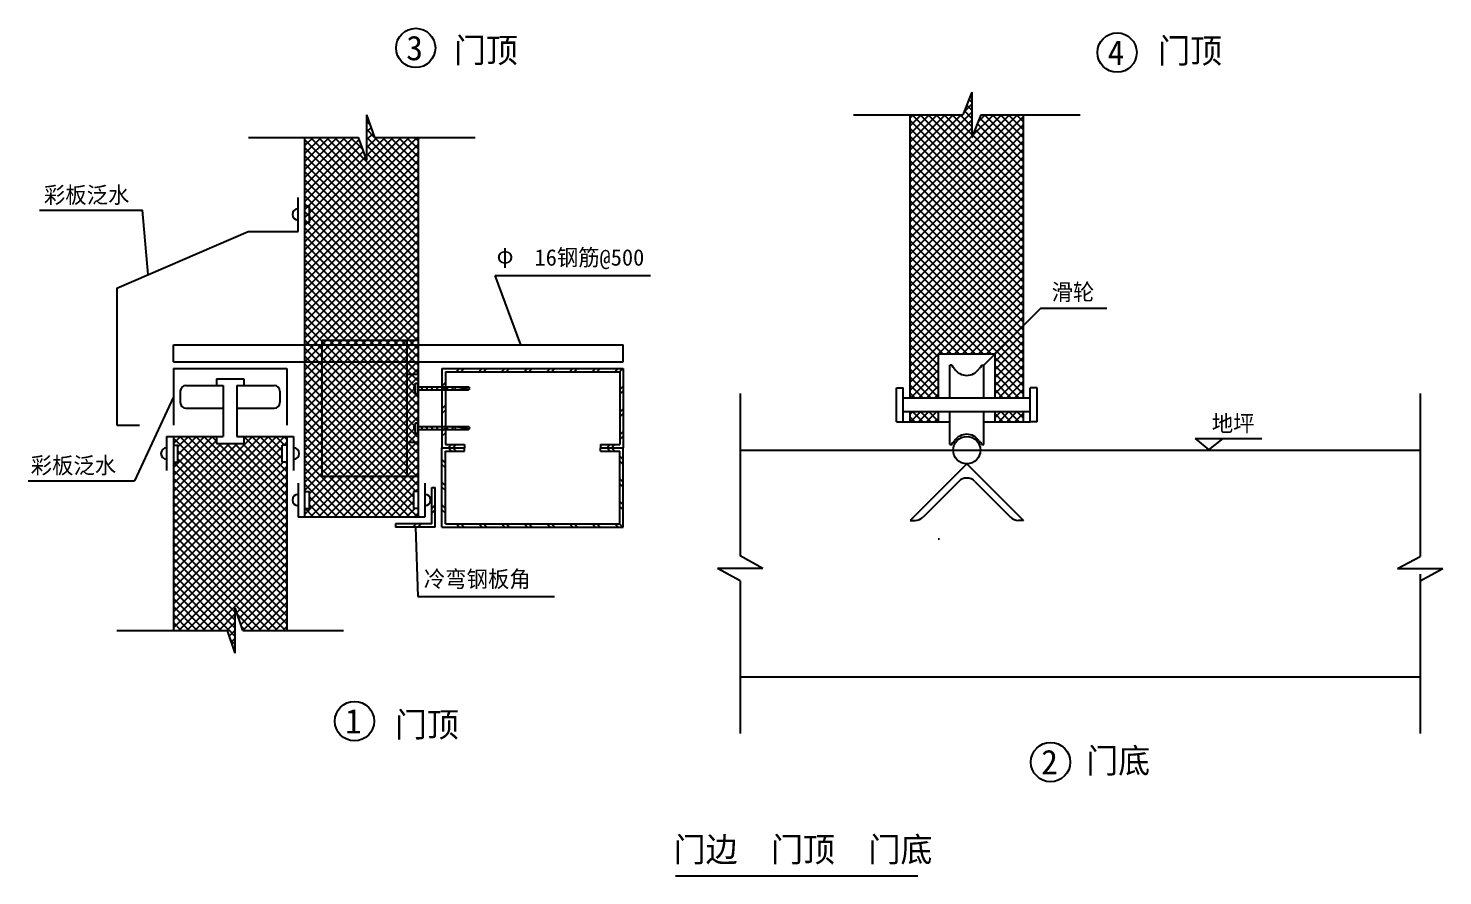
# Model space of a CAD drawing. Header units: metres. Extents: x 1643 to 14380, y 862 to 17986.
# Drawn here: x 1898 to 14380, y 862 to 8340 of the extents above; entities that cross this region are included whole.
import ezdxf

# ---------------------------------------------------------------- set-up
doc = ezdxf.new("R2010")
doc.units = ezdxf.units.M
for name, color, linetype in [('1', 2, 'Continuous'), ('2', 3, 'Continuous'), ('4', 5, 'Continuous'), ('5', 6, 'Continuous')]:
    doc.layers.add(name, color=color, linetype=linetype)

msp = doc.modelspace()

# ---------------------------------------------------------------- hatches: boundary and pattern name
at = {"layer": '5'}
h = msp.add_hatch(dxfattribs=at)
h.set_pattern_fill('AR-CONC', scale=150)
h.paths.add_polyline_path([(14180.47, 3522.95), (14380.47, 3572.95), (13980.47, 3572.95), (14180.47, 3622.95), (14180.47, 4617.28), (10300.47, 4617.28, -0.41), (10180.47, 4497.28), (10680.47, 3997.28), (10637.04, 3997.28, -0.2), (10566.33, 4026.57), (10251.18, 4341.72, 0.41), (10109.76, 4341.72), (9794.61, 4026.57, -0.2), (9723.9, 3997.28), (9680.47, 3997.28), (10180.47, 4497.28, -0.41), (10060.47, 4617.28), (8180.47, 4617.28), (8180.47, 3622.95), (8380.47, 3572.95), (7980.47, 3572.95), (8180.47, 3522.95), (8180.47, 2617.28), (14180.47, 2617.28)])

# ---------------------------------------------------------------- linework, layer by layer
for p, q in [((4339.28, 5547.4), (5339.28, 5547.4)), ((4489.28, 5587.4), (4489.28, 4387.4)), ((4489.28, 5587.4), (5339.28, 5587.4)), ((5239.28, 5587.4), (5239.28, 4387.4)), ((4339.28, 5397.4), (5339.28, 5397.4)), ((5239.28, 5287.4), (5339.28, 5287.4)), ((5239.28, 4687.4), (5339.28, 4687.4)), ((4489.28, 4387.4), (5339.28, 4387.4)), ((7608.58, 862.32), (9747.44, 862.32))]:
    msp.add_line(p, q)
at = {"layer": '1'}
for p, q in [((9680.47, 5077.28), (9680.47, 7577.28)), ((10680.47, 5077.28), (10680.47, 7577.28)), ((4339.28, 4027.4), (4339.28, 7377.4)), ((5339.28, 7377.4), (5339.28, 4027.4)), ((4279.28, 6547.4), (4279.28, 6847.4)), ((2679.28, 6047.4), (3839.28, 6547.4)), ((3839.28, 6547.4), (4279.28, 6547.4)), ((2679.28, 6047.4), (2679.28, 4837.4)), ((3179.28, 5337.4), (3179.28, 4837.4)), ((3179.28, 5337.4), (4179.28, 5337.4)), ((4179.28, 5337.4), (4179.28, 4837.4)), ((9560.47, 4867.28), (9560.47, 5167.28)), ((9620.47, 4867.28), (9620.47, 5167.28)), ((10740.47, 4867.28), (10740.47, 5167.28)), ((9680.47, 4867.28), (9680.47, 4957.28)), ((10680.47, 4867.28), (10680.47, 4957.28)), ((2679.28, 4837.4), (2879.28, 4837.4)), ((9620.47, 4867.28), (10030.47, 4867.28)), ((10330.47, 4867.28), (10740.47, 4867.28)), ((3119.28, 4737.4), (3619.28, 4737.4)), ((3119.28, 4737.4), (3119.28, 4437.4)), ((3179.28, 4737.4), (3179.28, 3027.4)), ((3739.28, 4737.4), (4239.28, 4737.4)), ((4179.28, 4737.4), (4179.28, 3027.4)), ((4239.28, 4737.4), (4239.28, 4437.4)), ((4279.28, 4327.4), (4279.28, 4027.4)), ((5399.28, 4327.4), (5399.28, 4027.4)), ((5399.28, 4027.4), (4279.28, 4027.4))]:
    msp.add_line(p, q, dxfattribs=at)
at = {"layer": '2'}
for p, q in [((10226.24, 7777.28), (10146.26, 7577.28)), ((10226.24, 7777.28), (10226.24, 7377.28)), ((4957.44, 7377.4), (4886.44, 7577.4)), ((4886.44, 7177.4), (4886.44, 7577.4)), ((9181.92, 7577.28), (10146.26, 7577.28)), ((10305.02, 7577.28), (10226.24, 7377.28)), ((10305.02, 7577.28), (11181.92, 7577.28)), ((10305.02, 7577.28), (11181.92, 7577.28)), ((3842.11, 7377.4), (4813.54, 7377.4)), ((4886.44, 7177.4), (4813.54, 7377.4)), ((4957.44, 7377.4), (5842.11, 7377.4)), ((4957.44, 7377.4), (5842.11, 7377.4)), ((4339.28, 6772.4), (4379.28, 6772.4)), ((4379.28, 6622.4), (4379.28, 6772.4)), ((1996.63, 6734.29), (2905.52, 6734.29)), ((2957.12, 6167.16), (2905.52, 6734.29)), ((4339.28, 6622.4), (4379.28, 6622.4)), ((6018.1, 6157.34), (7390.8, 6157.34)), ((6244.28, 5547.4), (6018.1, 6157.34)), ((10830.47, 5867.28), (10330.47, 5367.28)), ((11416.63, 5867.28), (10830.47, 5867.28)), ((3179.28, 5397.4), (3179.28, 5547.4)), ((3179.28, 5547.4), (4339.28, 5547.4)), ((5339.28, 5547.4), (7149.28, 5547.4)), ((7149.28, 5397.4), (7149.28, 5547.4)), ((3179.28, 5397.4), (4339.28, 5397.4)), ((5339.28, 5397.4), (7149.28, 5397.4)), ((9930.47, 5077.28), (9930.47, 5467.28)), ((9930.47, 5467.28), (10430.47, 5467.28)), ((10030.47, 5077.28), (10030.47, 5367.28)), ((10050.47, 5367.28), (10030.47, 5367.28)), ((10050.47, 5367.28), (10050.47, 5353.25)), ((10310.47, 5367.28), (10330.47, 5367.28)), ((10310.47, 5353.25), (10310.47, 5367.28)), ((10330.47, 5077.28), (10330.47, 5367.28)), ((10430.47, 5077.28), (10430.47, 5467.28)), ((3559.28, 5247.4), (3799.28, 5247.4)), ((3559.28, 5247.4), (3559.28, 5187.4)), ((3799.28, 5247.4), (3799.28, 5187.4)), ((10030.47, 5357.28), (10030.8, 5357.28)), ((10330.47, 5357.28), (10330.13, 5357.28)), ((3239.28, 5137.4), (3239.28, 5037.4)), ((3289.28, 5187.4), (3619.28, 5187.4)), ((3619.28, 5187.4), (3619.28, 4737.4)), ((3739.28, 5187.4), (3739.28, 4737.4)), ((3739.28, 5187.4), (4069.28, 5187.4)), ((4119.28, 5137.4), (4119.28, 5037.4)), ((9560.47, 5167.28), (9620.47, 5167.28)), ((10800.47, 5167.28), (10740.47, 5167.28)), ((10800.47, 4867.28), (10800.47, 5167.28)), ((3179.28, 5087.4), (2837.02, 4347.96)), ((8180.47, 5117.28), (8180.47, 3684.9)), ((10740.47, 5077.28), (9620.47, 5077.28)), ((14180.47, 5117.28), (14180.47, 3677.94)), ((3289.28, 4987.4), (3619.28, 4987.4)), ((3739.28, 4987.4), (4069.28, 4987.4)), ((9620.47, 4957.28), (10740.47, 4957.28)), ((9930.47, 4867.28), (9930.47, 4957.28)), ((10030.47, 4667.28), (10030.47, 4957.28)), ((10330.47, 4667.28), (10330.47, 4957.28)), ((10430.47, 4867.28), (10430.47, 4957.28)), ((9560.47, 4867.28), (9620.47, 4867.28)), ((10800.47, 4867.28), (10740.47, 4867.28)), ((3179.28, 4662.4), (3219.28, 4662.4)), ((3219.28, 4512.4), (3219.28, 4662.4)), ((3559.28, 4737.4), (3559.28, 4677.4)), ((3559.28, 4677.4), (3799.28, 4677.4)), ((3799.28, 4737.4), (3799.28, 4677.4)), ((4139.28, 4512.4), (4139.28, 4662.4)), ((4179.28, 4662.4), (4139.28, 4662.4)), ((10030.47, 4677.28), (10030.8, 4677.28)), ((10030.47, 4667.28), (10050.47, 4667.28)), ((10050.47, 4667.28), (10050.47, 4681.31)), ((10310.47, 4667.28), (10310.47, 4681.31)), ((10310.47, 4667.28), (10330.47, 4667.28)), ((10330.47, 4677.28), (10330.13, 4677.28)), ((12195.42, 4720.17), (12784.91, 4720.17)), ((12195.42, 4720.17), (12316.51, 4620.43)), ((12316.51, 4620.43), (12441.84, 4720.17)), ((3179.28, 4512.4), (3219.28, 4512.4)), ((4179.28, 4512.4), (4139.28, 4512.4)), ((8180.47, 4617.28), (14180.47, 4617.28)), ((10180.47, 4497.28), (9680.47, 3997.28)), ((10180.47, 4497.28), (10680.47, 3997.28)), ((1898.43, 4347.96), (2837.02, 4347.96)), ((4339.28, 4252.4), (4379.28, 4252.4)), ((4379.28, 4102.4), (4379.28, 4252.4)), ((5299.28, 4252.4), (5299.28, 4102.4)), ((5339.28, 4252.4), (5299.28, 4252.4)), ((10109.76, 4341.72), (9794.61, 4026.57)), ((10251.18, 4341.72), (10566.33, 4026.57)), ((4339.28, 4102.4), (4379.28, 4102.4)), ((5339.28, 4102.4), (5299.28, 4102.4)), ((9680.47, 3997.28), (9723.9, 3997.28)), ((10680.47, 3997.28), (10637.04, 3997.28)), ((5314.28, 3937.4), (5336.04, 3327.4)), ((8380.47, 3572.95), (8180.47, 3684.9)), ((13980.47, 3572.95), (14180.47, 3677.94)), ((8180.47, 3464.92), (7980.47, 3572.95)), ((8380.47, 3572.95), (7980.47, 3572.95)), ((13980.47, 3572.95), (14380.47, 3572.95)), ((14180.47, 3462.87), (14380.47, 3572.95)), ((14180.47, 3522.95), (14180.47, 2617.28)), ((8180.47, 3464.92), (8180.47, 2617.28)), ((8180.47, 3464.92), (8180.47, 2117.28)), ((14180.47, 3462.87), (14180.47, 2117.28)), ((5336.04, 3327.4), (6542.51, 3327.4)), ((3725.05, 2827.4), (3725.05, 3227.4)), ((3792.1, 3027.4), (3725.05, 3227.4)), ((2680.73, 3027.4), (3654.97, 3027.4)), ((3725.05, 2827.4), (3654.97, 3027.4)), ((3792.1, 3027.4), (4680.73, 3027.4)), ((3792.1, 3027.4), (4680.73, 3027.4)), ((8180.47, 2617.28), (14180.47, 2617.28))]:
    msp.add_line(p, q, dxfattribs=at)
msp.add_circle((10180.47, 4617.28), 120, dxfattribs=at)
for centre, radius, start, end in [((4279.28, 6697.4), 50, 90, 270), ((10030.8, 5307.28), 50, 33.75, 66.84), ((10180.47, 5407.28), 130, 213.75, 326.25), ((10330.13, 5307.28), 50, 113.16, 146.25), ((3289.28, 5137.4), 50, 90, 180), ((4069.28, 5137.4), 50, 0, 90), ((3289.28, 5037.4), 50, 180, 270), ((4069.28, 5037.4), 50, 270, 0), ((10180.47, 4627.28), 130, 33.75, 146.25), ((3119.28, 4587.4), 50, 90, 270), ((4239.28, 4587.4), 50, 270, 90), ((10030.8, 4727.28), 50, 293.16, 326.25), ((10330.13, 4727.28), 50, 213.75, 246.84), ((10180.47, 4271.01), 100, 45, 135), ((4279.28, 4177.4), 50, 90, 270), ((5399.28, 4177.4), 50, 270, 90), ((9723.9, 4097.28), 100, 270, 315), ((10637.04, 4097.28), 100, 225, 270)]:
    msp.add_arc(centre, radius, start, end, dxfattribs=at)
at = {"layer": '4'}
for centre in [(5317.08, 8166.05), (11506.54, 8125.35), (4776.85, 2226.58), (10920.1, 1865.13)]:
    msp.add_circle(centre, 173.61, dxfattribs=at)
at = {"layer": '5'}
for p, q in [((10204.95, 7720.91), (10226.24, 7742.21)), ((10226.24, 7757.21), (10222.23, 7761.22)), ((10157.2, 7602.46), (10226.24, 7671.49)), ((10226.24, 7615.78), (10180.07, 7661.96)), ((10226.24, 7686.49), (10200.41, 7712.33)), ((4886.44, 7569.62), (4887.99, 7571.18)), ((4886.44, 7498.91), (4907.23, 7519.71)), ((4920.35, 7482.45), (4886.44, 7516.36)), ((9680.47, 7055.01), (10226.24, 7600.78)), ((9680.47, 7549.98), (9707.77, 7577.28)), ((9680.47, 7479.27), (9778.48, 7577.28)), ((9680.47, 7408.56), (9849.19, 7577.28)), ((9680.47, 7337.85), (9919.9, 7577.28)), ((9680.47, 7267.14), (9990.61, 7577.28)), ((9680.47, 7196.43), (10061.32, 7577.28)), ((9680.47, 7125.72), (10132.03, 7577.28)), ((9680.47, 6772.17), (10485.58, 7577.28)), ((9680.47, 6701.46), (10556.29, 7577.28)), ((9680.47, 6630.74), (10627, 7577.28)), ((9680.47, 6560.03), (10680.47, 7560.03)), ((9680.47, 6984.3), (10226.24, 7530.07)), ((10680.47, 6525.16), (9680.47, 7525.16)), ((9680.47, 6489.32), (10680.47, 7489.32)), ((10680.47, 6595.87), (9699.06, 7577.28)), ((10680.47, 6666.58), (9769.77, 7577.28)), ((10680.47, 6737.3), (9840.48, 7577.28)), ((10680.47, 6808.01), (9911.19, 7577.28)), ((10680.47, 6878.72), (9981.9, 7577.28)), ((10226.24, 7403.65), (10052.62, 7577.28)), ((10226.24, 7474.36), (10123.33, 7577.28)), ((10226.24, 7545.07), (10160.81, 7610.51)), ((10234.93, 7397.34), (10414.87, 7577.28)), ((10680.47, 7090.85), (10274.48, 7496.84)), ((10281.16, 7514.28), (10344.16, 7577.28)), ((10680.47, 7161.56), (10295.84, 7546.19)), ((10680.47, 7232.27), (10335.46, 7577.28)), ((10680.47, 7302.98), (10406.17, 7577.28)), ((10680.47, 7373.69), (10476.88, 7577.28)), ((10680.47, 7444.4), (10547.59, 7577.28)), ((10680.47, 7515.11), (10618.3, 7577.28)), ((4339.28, 7376.01), (4340.66, 7377.4)), ((4339.28, 7305.3), (4411.37, 7377.4)), ((4339.28, 7234.59), (4482.09, 7377.4)), ((4339.28, 7163.88), (4552.8, 7377.4)), ((4339.28, 7093.17), (4623.51, 7377.4)), ((4339.28, 7022.46), (4694.22, 7377.4)), ((4339.28, 6951.75), (4764.93, 7377.4)), ((4339.28, 6598.2), (5118.48, 7377.4)), ((4339.28, 6527.49), (5189.19, 7377.4)), ((4339.28, 6456.77), (5259.9, 7377.4)), ((4339.28, 6386.06), (5330.61, 7377.4)), ((5339.28, 6427.13), (4389, 7377.4)), ((5339.28, 6497.84), (4459.71, 7377.4)), ((5339.28, 6568.55), (4530.42, 7377.4)), ((5339.28, 6639.26), (4601.13, 7377.4)), ((5339.28, 6709.97), (4671.84, 7377.4)), ((4852.39, 7267.57), (4742.56, 7377.4)), ((4886.44, 7428.2), (4925.88, 7467.64)), ((4954.69, 7377.4), (4886.44, 7445.65)), ((4886.44, 7357.49), (4943.79, 7414.84)), ((4886.44, 7286.78), (4977.06, 7377.4)), ((4886.44, 7216.07), (5047.77, 7377.4)), ((5339.28, 6922.1), (4886.44, 7374.94)), ((5339.28, 6992.81), (4954.69, 7377.4)), ((5339.28, 7063.52), (5025.4, 7377.4)), ((5339.28, 7134.23), (5096.11, 7377.4)), ((5339.28, 7204.95), (5166.82, 7377.4)), ((5339.28, 7275.66), (5237.53, 7377.4)), ((5339.28, 7346.37), (5308.24, 7377.4)), ((9680.47, 6913.59), (10226.24, 7459.36)), ((10680.47, 6454.45), (9680.47, 7454.45)), ((9680.47, 6418.61), (10680.47, 7418.61)), ((9680.47, 6842.88), (10226.24, 7388.65)), ((10680.47, 6383.74), (9680.47, 7383.74)), ((10680.47, 6949.43), (10234.65, 7395.25)), ((10680.47, 7020.14), (10255.23, 7445.38)), ((4339.28, 6881.04), (4818.05, 7359.81)), ((5339.28, 6356.42), (4339.28, 7356.42)), ((4339.28, 6315.35), (5339.28, 7315.35)), ((4339.28, 6810.33), (4837.44, 7308.49)), ((5339.28, 6285.71), (4339.28, 7285.71)), ((4339.28, 6739.62), (4856.05, 7256.39)), ((4339.28, 6244.64), (5339.28, 7244.64)), ((5339.28, 6851.39), (4886.44, 7304.23)), ((9680.47, 6347.9), (10680.47, 7347.9)), ((10680.47, 6313.03), (9680.47, 7313.03)), ((9680.47, 6277.19), (10680.47, 7277.19)), ((10680.47, 6242.32), (9680.47, 7242.32)), ((5339.28, 6215), (4339.28, 7215)), ((4339.28, 6668.91), (4874.91, 7204.54)), ((4339.28, 6173.93), (5339.28, 7173.93)), ((5339.28, 6144.29), (4339.28, 7144.29)), ((5339.28, 6780.68), (4886.44, 7233.52)), ((9680.47, 6206.48), (10680.47, 7206.48)), ((10680.47, 6171.61), (9680.47, 7171.61)), ((9680.47, 6135.77), (10680.47, 7135.77)), ((4339.28, 6103.22), (5339.28, 7103.22)), ((5339.28, 6073.57), (4339.28, 7073.57)), ((4339.28, 6032.51), (5339.28, 7032.51)), ((5339.28, 6002.86), (4339.28, 7002.86)), ((10680.47, 6100.9), (9680.47, 7100.9)), ((9680.47, 6065.06), (10680.47, 7065.06)), ((10680.47, 6030.19), (9680.47, 7030.19)), ((9680.47, 5994.35), (10680.47, 6994.35)), ((4339.28, 5961.8), (5339.28, 6961.8)), ((5339.28, 5932.15), (4339.28, 6932.15)), ((4339.28, 5891.09), (5339.28, 6891.09)), ((10680.47, 5959.48), (9680.47, 6959.48)), ((9680.47, 5923.64), (10680.47, 6923.64)), ((10680.47, 5888.77), (9680.47, 6888.77)), ((5339.28, 5861.44), (4339.28, 6861.44)), ((4339.28, 5820.38), (5339.28, 6820.38)), ((5339.28, 5790.73), (4339.28, 6790.73)), ((4339.28, 5749.67), (5339.28, 6749.67)), ((9680.47, 5852.93), (10680.47, 6852.93)), ((10680.47, 5818.06), (9680.47, 6818.06)), ((9680.47, 5782.22), (10680.47, 6782.22)), ((10680.47, 5747.35), (9680.47, 6747.35)), ((5339.28, 5720.02), (4339.28, 6720.02)), ((5339.28, 5649.31), (4339.28, 6649.31)), ((4368.5, 5708.18), (5339.28, 6678.96)), ((9680.47, 5711.51), (10680.47, 6711.51)), ((10660.15, 5696.96), (9680.47, 6676.63)), ((9680.47, 5640.8), (10680.47, 6640.8)), ((5330.47, 5587.4), (4339.28, 6578.6)), ((5259.76, 5587.4), (4339.28, 6507.89)), ((4403.85, 5672.82), (5339.28, 6608.25)), ((4439.21, 5637.47), (5339.28, 6537.54)), ((10624.79, 5661.6), (9680.47, 6605.92)), ((9680.47, 5570.08), (10680.47, 6570.08)), ((10589.44, 5626.25), (9680.47, 6535.21)), ((9680.47, 5499.37), (10680.47, 6499.37)), ((5189.05, 5587.4), (4339.28, 6437.18)), ((5118.34, 5587.4), (4339.28, 6366.47)), ((4474.56, 5602.11), (5339.28, 6466.83)), ((4530.56, 5587.4), (5339.28, 6396.11)), ((10554.08, 5590.89), (9680.47, 6464.5)), ((9680.47, 5428.66), (10680.47, 6428.66)), ((10518.72, 5555.54), (9680.47, 6393.79)), ((5047.63, 5587.4), (4339.28, 6295.76)), ((4601.27, 5587.4), (5339.28, 6325.4)), ((4671.98, 5587.4), (5339.28, 6254.69)), ((9680.47, 5357.95), (10680.47, 6357.95)), ((10483.37, 5520.18), (9680.47, 6323.08)), ((9680.47, 5287.24), (10680.47, 6287.24)), ((10448.01, 5484.83), (9680.47, 6252.37)), ((4976.92, 5587.4), (4339.28, 6225.05)), ((4906.21, 5587.4), (4339.28, 6154.34)), ((4742.69, 5587.4), (5339.28, 6183.98)), ((10394.85, 5467.28), (9680.47, 6181.66)), ((9931.22, 5467.28), (10680.47, 6216.53)), ((10001.93, 5467.28), (10680.47, 6145.82)), ((4835.5, 5587.4), (4339.28, 6083.63)), ((4764.79, 5587.4), (4339.28, 6012.91)), ((4813.41, 5587.4), (5339.28, 6113.27)), ((4884.12, 5587.4), (5339.28, 6042.56)), ((10324.14, 5467.28), (9680.47, 6110.95)), ((10253.43, 5467.28), (9680.47, 6040.24)), ((10072.64, 5467.28), (10680.47, 6075.11)), ((10143.35, 5467.28), (10680.47, 6004.4)), ((4694.08, 5587.4), (4339.28, 5942.2)), ((4623.37, 5587.4), (4339.28, 5871.49)), ((4954.83, 5587.4), (5339.28, 5971.85)), ((5025.54, 5587.4), (5339.28, 5901.14)), ((10182.72, 5467.28), (9680.47, 5969.53)), ((10112.01, 5467.28), (9680.47, 5898.82)), ((10214.06, 5467.28), (10680.47, 5933.69)), ((4552.66, 5587.4), (4339.28, 5800.78)), ((5096.25, 5587.4), (5339.28, 5830.43)), ((5166.96, 5587.4), (5339.28, 5759.72)), ((10041.3, 5467.28), (9680.47, 5828.11)), ((9970.58, 5467.28), (9680.47, 5757.4)), ((10284.77, 5467.28), (10680.47, 5862.98)), ((10355.48, 5467.28), (10680.47, 5792.27)), ((4489.28, 5580.07), (4339.28, 5730.07)), ((4339.28, 5678.96), (4368.5, 5708.18)), ((4339.28, 5608.25), (4403.85, 5672.82)), ((4489.28, 5509.36), (4339.28, 5659.36)), ((4339.28, 5537.54), (4439.21, 5637.47)), ((5237.67, 5587.4), (5339.28, 5689.01)), ((5308.38, 5587.4), (5339.28, 5618.3)), ((9930.47, 5436.69), (9680.47, 5686.69)), ((10426.19, 5467.28), (10680.47, 5721.56)), ((10430.47, 5400.85), (10680.47, 5650.85)), ((10680.47, 5535.21), (10589.44, 5626.25)), ((10680.47, 5605.92), (10624.79, 5661.6)), ((10680.47, 5676.63), (10660.15, 5696.96)), ((4339.28, 5466.83), (4474.56, 5602.11)), ((4489.28, 5438.65), (4339.28, 5588.65)), ((4339.28, 5396.11), (4489.28, 5546.11)), ((4489.28, 5367.94), (4339.28, 5517.94)), ((4489.28, 5546.11), (4530.56, 5587.4)), ((4489.28, 5475.4), (4601.27, 5587.4)), ((4489.28, 5404.69), (4671.98, 5587.4)), ((4489.28, 5333.98), (4742.69, 5587.4)), ((4489.28, 5263.27), (4813.41, 5587.4)), ((4489.28, 5192.56), (4884.12, 5587.4)), ((4489.28, 5121.85), (4954.83, 5587.4)), ((4489.28, 5051.14), (5025.54, 5587.4)), ((4489.28, 4980.43), (5096.25, 5587.4)), ((4489.28, 4909.72), (5166.96, 5587.4)), ((4489.28, 4839.01), (5237.67, 5587.4)), ((5239.28, 4830.07), (4489.28, 5580.07)), ((4489.28, 4768.3), (5239.28, 5518.3)), ((5239.28, 4759.36), (4489.28, 5509.36)), ((5239.28, 4900.78), (4552.66, 5587.4)), ((5239.28, 4971.49), (4623.37, 5587.4)), ((5239.28, 5042.2), (4694.08, 5587.4)), ((5239.28, 5112.91), (4764.79, 5587.4)), ((5239.28, 5183.63), (4835.5, 5587.4)), ((5239.28, 5254.34), (4906.21, 5587.4)), ((5239.28, 5325.05), (4976.92, 5587.4)), ((5239.28, 5395.76), (5047.63, 5587.4)), ((5239.28, 5466.47), (5118.34, 5587.4)), ((5239.28, 5537.18), (5189.05, 5587.4)), ((5239.28, 5518.3), (5308.38, 5587.4)), ((5239.28, 5447.59), (5339.28, 5547.59)), ((5339.28, 5437.18), (5239.28, 5537.18)), ((5339.28, 5507.89), (5259.76, 5587.4)), ((5339.28, 5578.6), (5330.47, 5587.4)), ((9930.47, 5365.97), (9680.47, 5615.97)), ((9930.47, 5295.26), (9680.47, 5545.26)), ((10430.47, 5330.14), (10680.47, 5580.14)), ((10430.47, 5259.42), (10680.47, 5509.42)), ((10680.47, 5323.08), (10483.37, 5520.18)), ((10680.47, 5393.79), (10518.72, 5555.54)), ((10680.47, 5464.5), (10554.08, 5590.89)), ((4339.28, 5325.4), (4489.28, 5475.4)), ((4489.28, 5297.23), (4339.28, 5447.23)), ((4339.28, 5254.69), (4489.28, 5404.69)), ((4489.28, 5226.52), (4339.28, 5376.52)), ((4489.28, 4697.59), (5239.28, 5447.59)), ((5239.28, 4688.65), (4489.28, 5438.65)), ((4489.28, 4626.88), (5239.28, 5376.88)), ((5239.28, 4617.94), (4489.28, 5367.94)), ((5239.28, 5376.88), (5339.28, 5476.88)), ((5339.28, 5366.47), (5239.28, 5466.47)), ((5239.28, 5306.17), (5339.28, 5406.17)), ((5339.28, 5295.76), (5239.28, 5395.76)), ((9930.47, 5224.55), (9680.47, 5474.55)), ((9680.47, 5216.53), (9930.47, 5466.53)), ((9930.47, 5153.84), (9680.47, 5403.84)), ((9680.47, 5145.82), (9930.47, 5395.82)), ((10430.47, 5188.71), (10680.47, 5438.71)), ((10680.47, 5181.66), (10430.47, 5431.66)), ((10430.47, 5118), (10680.47, 5368)), ((10680.47, 5252.37), (10448.01, 5484.83)), ((4339.28, 5183.98), (4489.28, 5333.98)), ((4489.28, 5155.81), (4339.28, 5305.81)), ((4339.28, 5113.27), (4489.28, 5263.27)), ((4489.28, 4556.17), (5239.28, 5306.17)), ((5239.28, 4547.23), (4489.28, 5297.23)), ((5276.92, 5287.4), (5239.28, 5325.05)), ((5239.28, 5235.45), (5291.22, 5287.4)), ((5239.28, 5164.74), (5339.28, 5264.74)), ((5313.21, 5180.4), (5239.28, 5254.34)), ((5339.28, 5225.05), (5276.92, 5287.4)), ((5291.22, 5287.4), (5339.28, 5335.45)), ((5549.28, 5337.4), (7149.28, 5337.4)), ((5549.28, 5337.4), (5549.28, 4637.4)), ((5579.28, 5307.4), (7119.28, 5307.4)), ((5579.28, 5307.4), (5579.28, 4667.4)), ((5703.34, 5337.4), (5673.34, 5307.4)), ((5745.76, 5337.4), (5715.76, 5307.4)), ((5903.34, 5337.4), (5873.34, 5307.4)), ((5945.76, 5337.4), (5915.76, 5307.4)), ((6103.34, 5337.4), (6073.34, 5307.4)), ((6145.76, 5337.4), (6115.76, 5307.4)), ((6303.34, 5337.4), (6273.34, 5307.4)), ((6345.76, 5337.4), (6315.76, 5307.4)), ((6503.34, 5337.4), (6473.34, 5307.4)), ((6545.76, 5337.4), (6515.76, 5307.4)), ((6703.34, 5337.4), (6673.34, 5307.4)), ((6745.76, 5337.4), (6715.76, 5307.4)), ((6903.34, 5337.4), (6873.34, 5307.4)), ((6945.76, 5337.4), (6915.76, 5307.4)), ((7103.34, 5337.4), (7073.34, 5307.4)), ((7145.76, 5337.4), (7115.76, 5307.4)), ((7119.28, 5307.4), (7119.28, 4667.4)), ((7149.28, 5337.4), (7149.28, 4637.4)), ((9930.47, 5083.13), (9680.47, 5333.13)), ((9865.61, 5077.28), (9680.47, 5262.42)), ((9682.64, 5077.28), (9930.47, 5325.11)), ((9753.35, 5077.28), (9930.47, 5254.4)), ((10680.47, 5110.95), (10430.47, 5360.95)), ((10643.43, 5077.28), (10430.47, 5290.24)), ((10460.46, 5077.28), (10680.47, 5297.29)), ((4489.28, 5085.1), (4339.28, 5235.1)), ((4339.28, 5042.56), (4489.28, 5192.56)), ((4489.28, 5014.39), (4339.28, 5164.39)), ((4339.28, 4971.85), (4489.28, 5121.85)), ((4489.28, 4485.45), (5239.28, 5235.45)), ((5239.28, 4476.52), (4489.28, 5226.52)), ((4489.28, 4414.74), (5239.28, 5164.74)), ((5239.28, 4405.81), (4489.28, 5155.81)), ((5339.28, 5083.63), (5239.28, 5183.63)), ((5239.28, 5094.03), (5303.28, 5158.03)), ((5303.28, 5144.4), (5303.28, 5180.4)), ((5303.28, 5180.4), (5316.78, 5180.4)), ((5303.28, 5144.4), (5316.78, 5144.4)), ((5316.78, 5117.4), (5316.78, 5207.4)), ((5316.78, 5207.4), (5339.28, 5207.4)), ((5339.28, 5117.4), (5339.28, 5207.4)), ((5339.28, 5175.9), (5781.78, 5175.9)), ((5339.28, 5148.9), (5781.78, 5148.9)), ((5376.78, 5148.9), (5367.78, 5175.9)), ((5421.78, 5148.9), (5412.78, 5175.9)), ((5466.78, 5148.9), (5457.78, 5175.9)), ((5511.78, 5148.9), (5502.78, 5175.9)), ((5556.78, 5148.9), (5547.78, 5175.9)), ((5579.28, 5213.34), (5549.28, 5183.34)), ((5579.28, 5170.91), (5549.28, 5140.91)), ((5601.78, 5148.9), (5592.78, 5175.9)), ((5646.78, 5148.9), (5637.78, 5175.9)), ((5668.94, 5175.9), (5789.28, 5155.65)), ((5668.94, 5148.9), (5668.94, 5175.9)), ((5796.78, 5162.4), (5781.78, 5175.9)), ((5781.78, 5148.9), (5796.78, 5162.4)), ((7149.28, 5183.34), (7119.28, 5153.34)), ((7149.28, 5140.91), (7119.28, 5110.91)), ((9794.9, 5077.28), (9680.47, 5191.71)), ((9724.19, 5077.28), (9680.47, 5121)), ((9824.06, 5077.28), (9930.47, 5183.69)), ((10572.72, 5077.28), (10430.47, 5219.53)), ((10502.01, 5077.28), (10430.47, 5148.82)), ((10531.17, 5077.28), (10680.47, 5226.58)), ((10601.88, 5077.28), (10680.47, 5155.87)), ((4489.28, 4943.68), (4339.28, 5093.68)), ((4339.28, 4901.14), (4489.28, 5051.14)), ((4489.28, 4872.96), (4339.28, 5022.96)), ((5186.97, 4387.4), (4489.28, 5085.1)), ((5116.26, 4387.4), (4489.28, 5014.39)), ((4532.64, 4387.4), (5239.28, 5094.03)), ((4603.35, 4387.4), (5239.28, 5023.32)), ((5239.28, 5023.32), (5333.35, 5117.4)), ((5339.28, 5012.91), (5239.28, 5112.91)), ((5239.28, 4952.61), (5339.28, 5052.61)), ((5339.28, 4942.2), (5239.28, 5042.2)), ((5316.78, 5117.4), (5339.28, 5117.4)), ((5579.28, 5013.34), (5549.28, 4983.34)), ((9894.77, 5077.28), (9930.47, 5112.98)), ((10431.3, 5077.28), (10430.47, 5078.11)), ((10672.59, 5077.28), (10680.47, 5085.16)), ((4339.28, 4830.43), (4489.28, 4980.43)), ((4489.28, 4802.25), (4339.28, 4952.25)), ((4339.28, 4759.72), (4489.28, 4909.72)), ((4489.28, 4731.54), (4339.28, 4881.54)), ((5045.55, 4387.4), (4489.28, 4943.68)), ((4974.84, 4387.4), (4489.28, 4872.96)), ((4674.07, 4387.4), (5239.28, 4952.61)), ((4744.78, 4387.4), (5239.28, 4881.9)), ((5239.28, 4881.9), (5339.28, 4981.9)), ((5339.28, 4871.49), (5239.28, 4971.49)), ((5239.28, 4811.19), (5339.28, 4911.19)), ((5309.66, 4830.4), (5239.28, 4900.78)), ((5579.28, 4970.91), (5549.28, 4940.91)), ((7149.28, 4983.34), (7119.28, 4953.34)), ((7149.28, 4940.91), (7119.28, 4910.91)), ((9680.47, 4933.69), (9704.06, 4957.28)), ((9722.06, 4867.28), (9680.47, 4908.87)), ((9684.77, 4867.28), (9774.77, 4957.28)), ((9792.77, 4867.28), (9702.77, 4957.28)), ((9755.48, 4867.28), (9845.48, 4957.28)), ((9863.48, 4867.28), (9773.48, 4957.28)), ((9826.19, 4867.28), (9916.19, 4957.28)), ((9930.47, 4871), (9844.19, 4957.28)), ((9896.9, 4867.28), (9930.47, 4900.85)), ((9930.47, 4941.71), (9914.9, 4957.28)), ((10430.47, 4905.87), (10481.88, 4957.28)), ((10499.87, 4867.28), (10430.47, 4936.69)), ((10462.59, 4867.28), (10552.59, 4957.28)), ((10570.58, 4867.28), (10480.58, 4957.28)), ((10533.3, 4867.28), (10623.3, 4957.28)), ((10641.3, 4867.28), (10551.3, 4957.28)), ((10604.01, 4867.28), (10680.47, 4943.74)), ((10680.47, 4898.82), (10622.01, 4957.28)), ((10674.72, 4867.28), (10680.47, 4873.03)), ((4339.28, 4689.01), (4489.28, 4839.01)), ((4489.28, 4660.83), (4339.28, 4810.83)), ((4339.28, 4618.3), (4489.28, 4768.3)), ((4904.13, 4387.4), (4489.28, 4802.25)), ((4815.49, 4387.4), (5239.28, 4811.19)), ((5339.28, 4730.07), (5239.28, 4830.07)), ((5239.28, 4740.48), (5303.28, 4804.48)), ((5311.24, 4687.4), (5239.28, 4759.36)), ((5256.91, 4687.4), (5336.91, 4767.4)), ((5303.28, 4830.4), (5316.78, 4830.4)), ((5303.28, 4794.4), (5303.28, 4830.4)), ((5303.28, 4794.4), (5316.78, 4794.4)), ((5316.78, 4857.4), (5339.28, 4857.4)), ((5316.78, 4767.4), (5316.78, 4857.4)), ((5316.78, 4767.4), (5339.28, 4767.4)), ((5339.28, 4767.4), (5339.28, 4857.4)), ((5339.28, 4825.9), (5781.78, 4825.9)), ((5339.28, 4798.9), (5781.78, 4798.9)), ((5377.11, 4798.9), (5368.11, 4825.9)), ((5422.11, 4798.9), (5413.11, 4825.9)), ((5467.11, 4798.9), (5458.11, 4825.9)), ((5511.78, 4798.9), (5502.78, 4825.9)), ((5556.78, 4798.9), (5547.78, 4825.9)), ((5579.28, 4813.34), (5549.28, 4783.34)), ((5579.28, 4770.91), (5549.28, 4740.91)), ((5601.78, 4798.9), (5592.78, 4825.9)), ((5646.78, 4798.9), (5637.78, 4825.9)), ((5668.94, 4798.9), (5668.94, 4825.9)), ((5668.94, 4825.9), (5789.28, 4805.65)), ((5796.78, 4812.4), (5781.78, 4825.9)), ((5781.78, 4798.9), (5796.78, 4812.4)), ((7149.28, 4783.34), (7119.28, 4753.34)), ((3179.28, 4676.43), (3240.25, 4737.4)), ((3179.28, 4464.3), (3452.38, 4737.4)), ((3179.28, 4393.59), (3523.09, 4737.4)), ((3179.28, 4040.04), (3876.64, 4737.4)), ((3179.28, 3969.33), (3947.35, 4737.4)), ((3179.28, 3898.61), (4018.06, 4737.4)), ((3179.28, 3827.9), (4088.77, 4737.4)), ((3179.28, 3757.19), (4159.48, 4737.4)), ((4179.28, 3722.32), (3179.28, 4722.32)), ((3179.28, 4322.88), (3559.28, 4702.88)), ((3179.28, 4252.17), (3604.51, 4677.4)), ((3179.28, 4181.46), (3675.22, 4677.4)), ((3179.28, 4110.75), (3745.93, 4677.4)), ((3179.28, 3686.48), (4139.28, 4646.48)), ((3219.28, 4645.72), (3310.96, 4737.4)), ((3219.28, 4575.01), (3381.67, 4737.4)), ((4179.28, 3793.03), (3234.91, 4737.4)), ((4179.28, 3863.74), (3305.62, 4737.4)), ((4179.28, 3934.45), (3376.33, 4737.4)), ((4179.28, 4005.17), (3447.04, 4737.4)), ((3559.28, 4695.88), (3517.75, 4737.4)), ((4179.28, 4075.88), (3577.75, 4677.4)), ((4179.28, 4146.59), (3648.46, 4677.4)), ((4179.28, 4217.3), (3719.17, 4677.4)), ((4179.28, 4288.01), (3789.88, 4677.4)), ((3799.28, 4730.75), (3805.93, 4737.4)), ((4179.28, 4358.72), (3800.59, 4737.4)), ((4179.28, 4429.43), (3871.3, 4737.4)), ((4139.28, 4540.14), (3942.01, 4737.4)), ((4139.28, 4610.85), (4012.72, 4737.4)), ((4158.44, 4662.4), (4083.44, 4737.4)), ((4179.28, 4712.27), (4154.15, 4737.4)), ((4155.19, 4662.4), (4179.28, 4686.48)), ((4489.28, 4590.12), (4339.28, 4740.12)), ((4339.28, 4547.59), (4489.28, 4697.59)), ((4489.28, 4519.41), (4339.28, 4669.41)), ((4339.28, 4476.88), (4489.28, 4626.88)), ((4833.42, 4387.4), (4489.28, 4731.54)), ((4762.71, 4387.4), (4489.28, 4660.83)), ((4886.2, 4387.4), (5239.28, 4740.48)), ((4956.91, 4387.4), (5239.28, 4669.77)), ((5240.52, 4687.4), (5239.28, 4688.65)), ((5239.28, 4669.77), (5256.91, 4687.4)), ((5239.28, 4599.06), (5327.62, 4687.4)), ((5239.28, 4528.35), (5339.28, 4628.35)), ((5339.28, 4588.65), (5240.52, 4687.4)), ((5339.28, 4659.36), (5311.24, 4687.4)), ((5327.62, 4687.4), (5339.28, 4699.06)), ((5549.28, 4637.4), (5749.28, 4637.4)), ((5549.28, 4637.4), (5749.28, 4637.4)), ((5549.28, 3937.4), (5549.28, 4637.4)), ((5579.28, 4667.4), (5749.28, 4667.4)), ((5633.34, 4667.4), (5603.34, 4637.4)), ((5633.34, 4607.4), (5603.34, 4637.4)), ((5675.76, 4667.4), (5645.76, 4637.4)), ((5675.76, 4607.4), (5645.76, 4637.4)), ((5749.28, 4667.4), (5749.28, 4637.4)), ((5749.28, 4607.4), (5749.28, 4637.4)), ((6949.28, 4667.4), (7119.28, 4667.4)), ((6949.28, 4667.4), (6949.28, 4637.4)), ((6949.28, 4637.4), (7149.28, 4637.4)), ((6949.28, 4637.4), (7149.28, 4637.4)), ((6949.28, 4607.4), (6949.28, 4637.4)), ((7033.34, 4667.4), (7003.34, 4637.4)), ((7033.34, 4607.4), (7003.34, 4637.4)), ((7075.76, 4667.4), (7045.76, 4637.4)), ((7075.76, 4607.4), (7045.76, 4637.4)), ((7149.28, 4740.91), (7119.28, 4710.91)), ((7149.28, 3937.4), (7149.28, 4637.4)), ((3179.28, 3615.77), (4139.28, 4575.77)), ((3179.28, 3545.06), (4146.62, 4512.4)), ((4179.28, 3510.19), (3179.28, 4510.19)), ((4179.28, 3651.61), (3219.28, 4611.61)), ((4179.28, 3580.9), (3219.28, 4540.9)), ((4179.28, 4500.14), (4167.01, 4512.4)), ((4489.28, 4448.7), (4339.28, 4598.7)), ((4339.28, 4406.17), (4489.28, 4556.17)), ((4839.86, 4027.4), (4339.28, 4527.99)), ((4692, 4387.4), (4489.28, 4590.12)), ((4621.29, 4387.4), (4489.28, 4519.41)), ((5027.62, 4387.4), (5239.28, 4599.06)), ((5098.33, 4387.4), (5239.28, 4528.35)), ((5339.28, 4517.94), (5239.28, 4617.94)), ((5239.28, 4457.64), (5339.28, 4557.64)), ((5339.28, 4447.23), (5239.28, 4547.23)), ((5579.28, 4503.89), (5549.28, 4533.89)), ((5579.28, 4607.4), (5749.28, 4607.4)), ((5579.28, 3967.4), (5579.28, 4607.4)), ((6949.28, 4607.4), (7119.28, 4607.4)), ((7119.28, 3967.4), (7119.28, 4607.4)), ((7149.28, 4533.89), (7119.28, 4563.89)), ((7149.28, 4491.46), (7119.28, 4521.46)), ((3179.28, 3474.35), (4179.28, 4474.35)), ((4179.28, 3439.48), (3179.28, 4439.48)), ((3179.28, 3403.64), (4179.28, 4403.64)), ((4179.28, 3368.77), (3179.28, 4368.77)), ((4339.28, 4335.45), (4489.28, 4485.45)), ((4769.15, 4027.4), (4339.28, 4457.28)), ((4339.28, 4264.74), (4489.28, 4414.74)), ((4339.28, 4052.61), (4674.07, 4387.4)), ((4698.44, 4027.4), (4339.28, 4386.57)), ((4379.28, 4234.03), (4532.64, 4387.4)), ((4379.28, 4163.32), (4603.35, 4387.4)), ((4384.78, 4027.4), (4744.78, 4387.4)), ((4455.49, 4027.4), (4815.49, 4387.4)), ((4550.58, 4387.4), (4489.28, 4448.7)), ((4526.2, 4027.4), (4886.2, 4387.4)), ((4910.58, 4027.4), (4550.58, 4387.4)), ((4596.91, 4027.4), (4956.91, 4387.4)), ((4981.29, 4027.4), (4621.29, 4387.4)), ((4667.62, 4027.4), (5027.62, 4387.4)), ((5052, 4027.4), (4692, 4387.4)), ((4738.33, 4027.4), (5098.33, 4387.4)), ((5122.71, 4027.4), (4762.71, 4387.4)), ((4809.04, 4027.4), (5169.04, 4387.4)), ((5193.42, 4027.4), (4833.42, 4387.4)), ((4879.75, 4027.4), (5239.75, 4387.4)), ((5264.13, 4027.4), (4904.13, 4387.4)), ((4950.46, 4027.4), (5310.46, 4387.4)), ((5334.84, 4027.4), (4974.84, 4387.4)), ((5299.28, 4133.68), (5045.55, 4387.4)), ((5299.28, 4204.39), (5116.26, 4387.4)), ((5169.04, 4387.4), (5239.28, 4457.64)), ((5321.97, 4252.4), (5186.97, 4387.4)), ((5328.39, 4387.4), (5239.28, 4476.52)), ((5257.68, 4387.4), (5239.28, 4405.81)), ((5239.75, 4387.4), (5339.28, 4486.93)), ((5339.28, 4305.81), (5257.68, 4387.4)), ((5310.46, 4387.4), (5339.28, 4416.22)), ((5339.28, 4376.52), (5328.39, 4387.4)), ((5579.28, 4461.46), (5549.28, 4491.46)), ((3179.28, 3332.93), (4179.28, 4332.93)), ((4179.28, 3298.06), (3179.28, 4298.06)), ((3179.28, 3262.22), (4179.28, 4262.22)), ((4627.73, 4027.4), (4339.28, 4315.86)), ((5021.17, 4027.4), (5339.28, 4345.51)), ((5316.88, 4252.4), (5339.28, 4274.79)), ((5459.28, 3967.4), (5459.28, 4287.4)), ((5459.28, 4287.4), (5489.28, 4287.4)), ((5489.28, 3937.4), (5489.28, 4287.4)), ((5489.28, 3937.4), (5489.28, 4287.4)), ((5579.28, 4303.89), (5549.28, 4333.89)), ((5579.28, 4261.46), (5549.28, 4291.46)), ((7149.28, 4333.89), (7119.28, 4363.89)), ((7149.28, 4291.46), (7119.28, 4321.46)), ((4179.28, 3227.35), (3179.28, 4227.35)), ((3179.28, 3191.51), (4179.28, 4191.51)), ((4179.28, 3156.64), (3179.28, 4156.64)), ((3179.28, 3120.8), (4179.28, 4120.8)), ((4557.02, 4027.4), (4379.28, 4205.15)), ((4486.31, 4027.4), (4379.28, 4134.44)), ((5091.88, 4027.4), (5299.28, 4234.79)), ((5162.59, 4027.4), (5299.28, 4164.08)), ((5489.28, 4133.89), (5459.28, 4103.89)), ((5579.28, 4103.89), (5549.28, 4133.89)), ((7149.28, 4133.89), (7119.28, 4163.89)), ((7149.28, 4091.46), (7119.28, 4121.46)), ((4179.28, 3085.93), (3179.28, 4085.93)), ((3179.28, 3050.09), (4179.28, 4050.09)), ((4167.09, 3027.4), (3179.28, 4015.22)), ((4344.89, 4027.4), (4339.28, 4033.02)), ((4415.6, 4027.4), (4340.6, 4102.4)), ((5233.3, 4027.4), (5308.3, 4102.4)), ((5304.02, 4027.4), (5339.28, 4062.66)), ((5339.28, 4093.68), (5330.55, 4102.4)), ((5489.28, 4091.46), (5459.28, 4061.46)), ((5579.28, 4061.46), (5549.28, 4091.46)), ((4096.38, 3027.4), (3179.28, 3944.51)), ((4025.67, 3027.4), (3179.28, 3873.79)), ((3227.3, 3027.4), (4179.28, 3979.38)), ((3298.01, 3027.4), (4179.28, 3908.67)), ((5139.28, 3967.4), (5139.28, 3937.4)), ((5459.28, 3967.4), (5139.28, 3967.4)), ((5489.28, 3937.4), (5139.28, 3937.4)), ((5322.79, 3967.4), (5292.79, 3937.4)), ((5365.21, 3967.4), (5335.21, 3937.4)), ((5549.28, 3937.4), (7149.28, 3937.4)), ((5579.28, 3967.4), (7119.28, 3967.4)), ((5703.34, 3937.4), (5673.34, 3967.4)), ((5745.76, 3937.4), (5715.76, 3967.4)), ((5903.34, 3937.4), (5873.34, 3967.4)), ((5945.76, 3937.4), (5915.76, 3967.4)), ((6103.34, 3937.4), (6073.34, 3967.4)), ((6145.76, 3937.4), (6115.76, 3967.4)), ((6303.34, 3937.4), (6273.34, 3967.4)), ((6345.76, 3937.4), (6315.76, 3967.4)), ((6503.34, 3937.4), (6473.34, 3967.4)), ((6545.76, 3937.4), (6515.76, 3967.4)), ((6703.34, 3937.4), (6673.34, 3967.4)), ((6745.76, 3937.4), (6715.76, 3967.4)), ((6903.34, 3937.4), (6873.34, 3967.4)), ((6945.76, 3937.4), (6915.76, 3967.4)), ((7103.34, 3937.4), (7073.34, 3967.4)), ((7145.76, 3937.4), (7115.76, 3967.4)), ((3954.96, 3027.4), (3179.28, 3803.08)), ((3368.72, 3027.4), (4179.28, 3837.95)), ((3439.43, 3027.4), (4179.28, 3767.24)), ((3725.05, 3186.6), (3179.28, 3732.37)), ((3725.05, 3115.89), (3179.28, 3661.66)), ((3510.14, 3027.4), (4179.28, 3696.53)), ((3740.33, 3186.88), (4179.28, 3625.82)), ((3725.05, 3045.18), (3179.28, 3590.95)), ((3672.12, 3027.4), (3179.28, 3520.24)), ((3757.42, 3133.26), (4179.28, 3555.11)), ((3601.4, 3027.4), (3179.28, 3449.53)), ((3530.69, 3027.4), (3179.28, 3378.82)), ((3775.71, 3080.83), (4179.28, 3484.4)), ((3792.99, 3027.4), (4179.28, 3413.69)), ((3459.98, 3027.4), (3179.28, 3308.11)), ((3863.7, 3027.4), (4179.28, 3342.98)), ((3934.41, 3027.4), (4179.28, 3272.27)), ((3389.27, 3027.4), (3179.28, 3237.4)), ((3318.56, 3027.4), (3179.28, 3166.69)), ((3580.85, 3027.4), (3725.05, 3171.6)), ((3884.25, 3027.4), (3746.86, 3164.79)), ((4005.12, 3027.4), (4179.28, 3201.56)), ((4075.83, 3027.4), (4179.28, 3130.85)), ((3247.85, 3027.4), (3179.28, 3095.98)), ((3651.57, 3027.4), (3725.05, 3100.89)), ((3725.05, 2974.47), (3669.81, 3029.7)), ((3672.05, 2977.18), (3725.05, 3030.18)), ((3813.54, 3027.4), (3782.31, 3058.62)), ((4146.54, 3027.4), (4179.28, 3060.14)), ((3725.05, 2903.76), (3683.37, 2945.44)), ((3691.04, 2925.45), (3725.05, 2959.47)), ((3709.64, 2873.34), (3725.05, 2888.75)), ((3725.05, 2833.04), (3723.17, 2834.93))]:
    msp.add_line(p, q, dxfattribs=at)

# ---------------------------------------------------------------- texts
at = {"layer": '4'}
for s, height, p in [('3', 217, (5233.8, 8057.55)), ('门顶', 217, (5654.91, 8037.5)), ('门顶', 217, (11869.02, 8033.22)), ('4', 217, (11423.26, 8016.85)), ('彩板泛水', 145, (2036.57, 6796.63)), ('φ', 145, (6031.12, 6264.56)), ('   16钢筋@500', 145, (6069.75, 6245.45)), ('滑轮', 145, (10928.5, 5940.59)), ('地坪', 145, (12342.88, 4780.34)), ('彩板泛水', 145, (1919.9, 4410.3)), ('冷弯钢板角', 145, (5389.44, 3407.78)), ('1', 217, (4693.57, 2118.08)), ('门顶', 217, (5134.2, 2087.12)), ('门底', 217, (11234.46, 1768.88)), ('2', 217, (10836.82, 1756.63)), ('门边  门顶  门底', 217, (7593.83, 985.08))]:
    msp.add_text(s, height=height, dxfattribs=at).set_placement(p)

doc.saveas('drawing.dxf')
